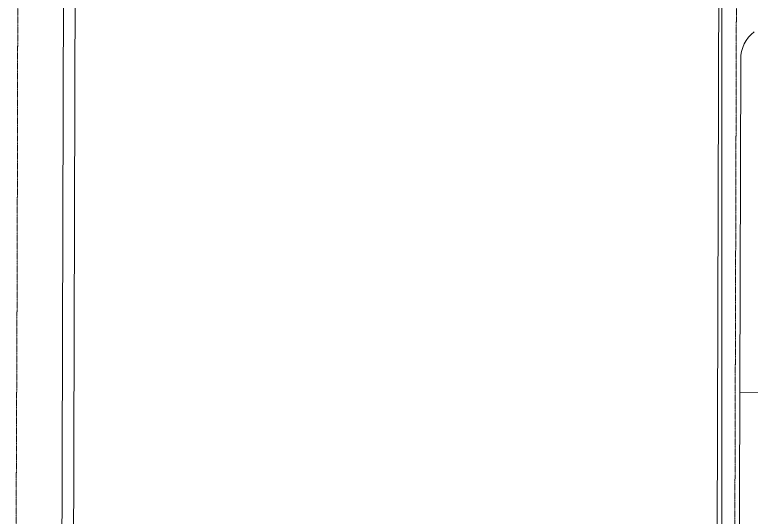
# Model space of a CAD drawing. Header units: feet. Extents: x 2383389 to 2386040, y 1992760 to 1995674.
# Drawn here: x 2383537 to 2384166, y 1993224 to 1993654 of the extents above; entities that cross this region are included whole.
import ezdxf
from ezdxf.lldxf.tags import DXFTag

# ---------------------------------------------------------------- set-up
doc = ezdxf.new("R2010")
doc.units = ezdxf.units.FT
doc.header["$MEASUREMENT"] = 0
doc.linetypes.add('DASHED2', pattern=[0.375, 0.25, -0.125])
for name, color, linetype, lineweight, true_color in [('C-FENC', 1, 'Fence', 0, 0xff0000), ('C-PRKG-CONC', 1, 'Continuous', 0, 0xff0000), ('V-ESMT-UTIL', 1, 'DASHED8', 0, 0xff0000), ('V-PROP-LINE', 7, 'PHANTOM4', 0, 0x007299), ('V-PROP-SBCK', 1, 'DASHED2', 0, 0xff0000), ('V-ROAD-ASPH', 2, 'DASHED2', 0, 0xffff00)]:
    doc.layers.add(name, color=color, linetype=linetype, lineweight=lineweight, true_color=true_color)
tags = doc.linetypes.add('DASHED8', pattern=[0.09375, 0.0625, -0.03125]).pattern_tags.tags
tags[6:7] = [DXFTag(74, 4), DXFTag(75, 0), DXFTag(340, '0'), DXFTag(46, 0.03937), DXFTag(50, 0.0), DXFTag(44, 0.0), DXFTag(45, 0.0)]
tags[4:5] = [DXFTag(74, 4), DXFTag(75, 0), DXFTag(340, '0'), DXFTag(46, 0.03937), DXFTag(50, 0.0), DXFTag(44, 0.0), DXFTag(45, 0.0)]
tags = doc.linetypes.add('Fence', pattern=[393.7, 393.7]).pattern_tags.tags
tags[4:5] = [DXFTag(74, 4), DXFTag(75, 0), DXFTag(340, '0'), DXFTag(46, 0.03937), DXFTag(50, 0.0), DXFTag(44, 0.0), DXFTag(45, 0.0)]
tags = doc.linetypes.add('PHANTOM4', pattern=[0.625, 0.3125, -0.0625, 0.0625, -0.0625, 0.0625, -0.0625]).pattern_tags.tags
tags[14:15] = [DXFTag(74, 4), DXFTag(75, 0), DXFTag(340, '0'), DXFTag(46, 0.03937), DXFTag(50, 0.0), DXFTag(44, 0.0), DXFTag(45, 0.0)]
tags[12:13] = [DXFTag(74, 4), DXFTag(75, 0), DXFTag(340, '0'), DXFTag(46, 0.03937), DXFTag(50, 0.0), DXFTag(44, 0.0), DXFTag(45, 0.0)]
tags[10:11] = [DXFTag(74, 4), DXFTag(75, 0), DXFTag(340, '0'), DXFTag(46, 0.03937), DXFTag(50, 0.0), DXFTag(44, 0.0), DXFTag(45, 0.0)]
tags[8:9] = [DXFTag(74, 4), DXFTag(75, 0), DXFTag(340, '0'), DXFTag(46, 0.03937), DXFTag(50, 0.0), DXFTag(44, 0.0), DXFTag(45, 0.0)]
tags[6:7] = [DXFTag(74, 4), DXFTag(75, 0), DXFTag(340, '0'), DXFTag(46, 0.03937), DXFTag(50, 0.0), DXFTag(44, 0.0), DXFTag(45, 0.0)]
tags[4:5] = [DXFTag(74, 4), DXFTag(75, 0), DXFTag(340, '0'), DXFTag(46, 0.03937), DXFTag(50, 0.0), DXFTag(44, 0.0), DXFTag(45, 0.0)]

msp = doc.modelspace()

# ---------------------------------------------------------------- linework, layer by layer
at = {"layer": 'C-FENC'}
msp.add_lwpolyline([(2384222.09225, 1994857.72656), (2384222.09225, 1993876.28395), (2384140.65788, 1993876.28395), (2384140.66481, 1993205.48535), (2383580.36018, 1993205.48535), (2383580.36018, 1992828.49881), (2383746.22675, 1992799.58631), (2384140.66917, 1992799.58631), (2385152.5181, 1992814.09976), (2385492.77755, 1993174.83628), (2385493.80261, 1993183.73072), (2385492.22955, 1993274.29782), (2385491.64903, 1993377.60393), (2385494.82474, 1993476.70764), (2385493.17033, 1993581.35254), (2385493.4649, 1993678.3959), (2385493.56311, 1993773.51511), (2385494.07787, 1993828.44199), (2385493.20647, 1993920.67855), (2385493.49173, 1994053.51003), (2385494.38415, 1994136.10045), (2385494.78908, 1994275.94596)], dxfattribs=at)
at = {"layer": 'C-PRKG-CONC', "elevation": 286.44088}
msp.add_lwpolyline([(2384168.26076, 1993639.14532), (2384165.74572, 1993636.91091), (2384163.49667, 1993634.40895), (2384161.5419, 1993631.67091), (2384159.90597, 1993628.73122), (2384158.60948, 1993625.62684), (2384157.66872, 1993622.39683), (2384157.09552, 1993619.08179), (2384156.89709, 1993615.72342), (2384155.251, 1993051.38919), (2384155.01615, 1992970.87342), (2384154.93774, 1992943.99405), (2384154.74823, 1992879.02107), (2384154.74817, 1992878.86963), (2384154.94396, 1992875.51111), (2384155.51455, 1992872.19562), (2384156.45278, 1992868.96487), (2384157.74683, 1992865.85948), (2384159.38044, 1992862.91851), (2384161.33307, 1992860.17893), (2384163.58015, 1992857.6752), (2384166.09343, 1992855.43881)], dxfattribs=at)
at = {"layer": 'C-PRKG-CONC', "flags": 128}
msp.add_lwpolyline([(2384371.06626, 1993330.57343), (2384156.06717, 1993331.20055)], dxfattribs=at)
at = {"layer": 'V-ESMT-UTIL', "ltscale": 0.5, "flags": 128}
msp.add_lwpolyline([(2385529.85413, 1992808.22785), (2383585.63102, 1992780.28077), (2383592.86878, 1995288.21623, -0.409248432), (2383617.50792, 1995313.15324), (2385523.47748, 1995339.39517), (2385522.15766, 1994417.40927)], format="xyb", dxfattribs=at)
at = {"layer": 'V-PROP-LINE'}
msp.add_lwpolyline([(2383582.86882, 1995288.24509, -0.409248432), (2383617.36361, 1995323.1522), (2385533.492, 1995349.534), (2385529.83981, 1992798.22661), (2383575.6017, 1992770.13557), (2383582.86882, 1995288.24509)], format="xyb", dxfattribs=at)
at = {"layer": 'V-PROP-LINE', "flags": 128}
msp.add_lwpolyline([(2383578.80381, 1993879.69001), (2384026.80267, 1993878.38326), (2384029.65418, 1994855.9781), (2384222.08551, 1994855.4168), (2384219.23401, 1993877.82197), (2384138.80219, 1993878.05657), (2384136.84846, 1993208.248), (2383583.8752, 1993209.86095)], dxfattribs=at)
at = {"layer": 'V-PROP-SBCK', "flags": 128}
msp.add_lwpolyline([(2384229.19021, 1993862.79286), (2384153.75838, 1993863.01289), (2384151.80464, 1993193.20431), (2383591.82743, 1993194.83769), (2383590.66011, 1992790.35409), (2385519.86823, 1992818.08534), (2385523.42021, 1995299.39059), (2383597.82454, 1995272.87844), (2383593.83261, 1993889.64622), (2384016.83188, 1993888.41239), (2384019.68339, 1994866.00722), (2384232.11464, 1994865.38759)], close=True, dxfattribs=at)
at = {"layer": 'V-ROAD-ASPH'}
msp.add_lwpolyline([(2383569.228, 1995298.1151), (2383547.8919, 1995298.1151), (2383544.8903, 1995271.0983), (2383544.5177, 1995250.6968), (2383543.9085, 1995145.3952), (2383543.8936, 1995010.2414), (2383544.4173, 1994912.4991), (2383544.0194, 1994856.5771), (2383543.5058, 1994737.1333), (2383540.6691, 1994561.6921), (2383541.9782, 1994370.3185), (2383540.8327, 1994090.3208), (2383539.042, 1993607.0243), (2383538.7232, 1993443.009), (2383536.6061, 1992932.3188), (2383536.7528, 1992830.1279), (2383540.3656, 1992818.36)], dxfattribs=at)

doc.saveas('drawing.dxf')
